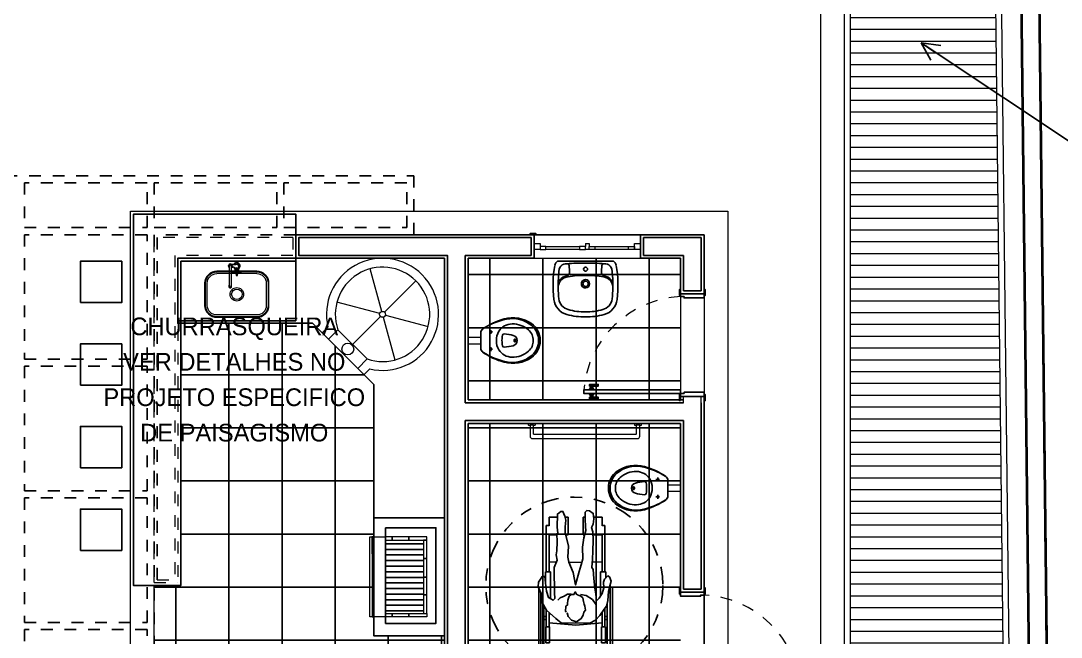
# Model space of a CAD drawing. Header units: metres. Extents: x -4.2 to 85, y -21.1 to 42.
# Drawn here: x 50.59 to 59.4, y 3.82 to 9.04 of the extents above; entities that cross this region are included whole.
import ezdxf

# ---------------------------------------------------------------- set-up
doc = ezdxf.new("R2010")
doc.units = ezdxf.units.M
doc.header["$MEASUREMENT"] = 0
for name, pattern in [('175_51COM_R00---$0$XREF ÁREAS COMUNS LILAC$0$HIDDEN', [0.375, 0.25, -0.125]), ('ARQ_BASE_141_Implantação - Bar da Bola$0$proj100', [0.375, 0.15, -0.075, 0, -0.075, 0, -0.075]), ('DASHED2', [0.375, 0.25, -0.125]), ('DGN Style 3', [2.051842, 1.465602, -0.586241]), ('HIDDEN', [0.375, 0.25, -0.125])]:
    doc.linetypes.add(name, pattern=pattern)
for name, color, linetype, lineweight in [('175_51COM_R00---$0$57 - Altimetria de Terrenos', 240, 'Continuous', 13), ('302-XREF$0$PSG-LAYOUT', 8, 'Continuous', 9), ('31 - Pisos', 7, 'Continuous', 0), ('7 - Alvenaria', 7, 'Continuous', 0), ('Level 19-1', 7, 'Continuous', 0), ('PSG-ALV', 7, 'Continuous', 0), ('PSG-ALV-BXA', 7, 'Continuous', 0), ('PSG-CXO-IDE', 7, 'Continuous', 0), ('PSG-LAYOUT', 7, 'Continuous', 9)]:
    doc.layers.add(name, color=color, linetype=linetype, lineweight=lineweight)
for name, color, linetype in [('302-XREF$0$PSG-ALV-BXA', 2, 'Continuous'), ('302-XREF$0$PSG-EQP-FIX', 252, 'Continuous'), ('302-XREF$0$PSG-REV', 1, 'Continuous'), ('ARQ3', 3, 'Continuous'), ('ARQ_BASE_141_Implantação - Bar da Bola$0$ILHA_ARQ_HTC', 251, 'Continuous'), ('ARQ_BASE_141_Implantação - Bar da Bola$0$ILHA_ARQ_POR', 2, 'Continuous'), ('ARQ_BASE_141_Implantação - Bar da Bola$0$ILHA_ARQ_PRJ', 1, 'ARQ_BASE_141_Implantação - Bar da Bola$0$proj100'), ('ARQ_BASE_141_Implantação - Bar da Bola$0$ILHA_ARQ_SAN', 7, 'Continuous'), ('PSG-ALVENARIA', 4, 'Continuous'), ('PSG-EQP', 7, 'Continuous'), ('PSG-EQP-MOV', 21, 'Continuous'), ('PSG-PISO', 7, 'Continuous'), ('PSG-PISO-HATCH', 250, 'Continuous'), ('PSG-PROJ', 252, 'HIDDEN'), ('PSG-REV', 1, 'Continuous'), ('PSGMOBSAN', 2, 'Continuous')]:
    doc.layers.add(name, color=color, linetype=linetype)
doc.styles.add('Style-INTL_ENGINEERING', font='INTL_ENGINEERING.shx')
doc.dimstyles.get("Standard").update_dxf_attribs({"dimtxt": 0.18, "dimasz": 0.18, "dimexe": 0.18, "dimexo": 0.0625, "dimgap": 0.09, "dimtad": 0, "dimtih": 1, "dimtoh": 1, "dimdec": 4, "dimzin": 1, "dimdsep": 46, "dimtxsty": 'Standard', "dimcen": 0, "dimadec": 0, "dimazin": 0, "dimtfac": 1, "dimtdec": 4, "dimtofl": 0, "dimtmove": 0, "dimatfit": 3, "dimfxl": 0, "dimtolj": 1, "dimtzin": 1, "dimarcsym": 0})

# ---------------------------------------------------------------- blocks, each defined once
blk = doc.blocks.new('TerminatorOpen')
at = {"color": 0, "linetype": 'ByBlock', "lineweight": -2}
for q in [(-1, 0.5), (-1, 0), (-1, -0.5)]:
    blk.add_line((0, 0), q, dxfattribs=at)
blk = doc.blocks.new('ARQ_BASE_141_Implantação - Bar da Bola$0$CABIDE_SUPERIOR')
for p, q in [((-0.225, 3.195), (-0.195, 3.195)), ((0.675, 3.195), (0.705, 3.195))]:
    blk.add_line(p, q)
blk.add_lwpolyline([(-0.18, 3.18), (-0.18, 3.19, 0.414214), (-0.185, 3.195), (-0.195, 3.195), (-0.195, 3.2675, -0.414214), (-0.19, 3.2725), (0.67, 3.2725, -0.414214), (0.675, 3.2675), (0.675, 3.195), (0.665, 3.195, 0.414214), (0.66, 3.19), (0.66, 3.18), (0.72, 3.18), (0.72, 3.19, 0.414214), (0.715, 3.195), (0.705, 3.195), (0.705, 3.2875, 0.414214), (0.685, 3.3075), (-0.205, 3.3075, 0.414214), (-0.225, 3.2875), (-0.225, 3.195), (-0.235, 3.195, 0.414214), (-0.24, 3.19), (-0.24, 3.18)], format="xyb", close=True)
blk = doc.blocks.new('ARQ_BASE_141_Implantação - Bar da Bola$0$VASO SANITÁRIO _SUPERIOR')
at = {"linetype": 'Continuous'}
for points in [[(1.364, 0.4513, 0), (1.2981, 0.4513, 0)], [(1.364, 0.4513, 0), (1.43, 0.4513, 0)]]:
    blk.add_polyline3d(points, dxfattribs=at)
at = {"color": 8, "linetype": 'Continuous'}
for points in [[(1.3079, 0.3673, 0), (1.2749, 0.3673, 0)], [(1.2915, 0.3505, 0), (1.2915, 0.381, 0)], [(1.4201, 0.3673, 0), (1.4531, 0.3673, 0)], [(1.4365, 0.3505, 0), (1.4365, 0.381, 0)]]:
    blk.add_polyline3d(points, dxfattribs=at)
at = {"linetype": 'Continuous'}
for centre, radius, start, end in [((1.2981, 0.4113), 0.04, 90.98755, 147.48727), ((1.43, 0.4113), 0.04, 32.53713, 90), ((1.7591, 0.0934), 0.6, 145.22865, 164.5804), ((0.9688, 0.0933), 0.6002, 15.42856, 34.77674), ((1.3572, 0.1837), 0.1344, 122.34984, 179.03952), ((1.3612, 0.1773), 0.142, 89.06445, 122.34401), ((1.3668, 0.1773), 0.142, 57.64456, 91.25886), ((1.3708, 0.1837), 0.1344, 0.96048, 57.65016), ((1.4458, 0.1798), 0.275, 164.58698, 215.12235), ((1.4277, 0.1825), 0.205, 179.03424, 221.41738), ((1.3003, 0.1825), 0.205, 318.5825, 0.95866), ((1.2823, 0.1798), 0.275, 324.8751, 15.41932), ((1.364, 0.1223), 0.175, 215.13084, 270), ((1.364, 0.1263), 0.12, 221.41958, 270), ((1.364, 0.1263), 0.12, 270, 318.58042), ((1.364, 0.1223), 0.175, 270.43631, 324.87871)]:
    blk.add_arc(centre, radius, start, end, dxfattribs=at)
at = {"color": 8, "linetype": 'Continuous'}
for centre, radius, start, end in [((1.77, 0.1103), 0.5998, 147.46963, 168.07205), ((1.2915, 0.3673), 0.007, 90, 270), ((1.2915, 0.3673), 0.007, 270, 90), ((1.4365, 0.3673), 0.007, 89.99998, 270.00002), ((1.4365, 0.3673), 0.007, 270, 90), ((0.9578, 0.1101), 0.6001, 11.9433, 32.53758), ((1.3223, 0.2528), 0.015, 100.24857, 184.75357), ((1.3632, 0.0214), 0.25, 90, 100.1191), ((1.3636, 0.0217), 0.2499, 79.73615, 89.04889), ((1.4057, 0.2528), 0.015, 355.28966, 79.77403), ((1.4278, 0.1825), 0.25, 168.06109, 221.41901), ((1.7366, 0.287), 0.4307, 184.71572, 194.96888), ((0.9903, 0.2874), 0.4319, 345.01681, 355.24157), ((1.3003, 0.1825), 0.25, 318.58056, 11.94216), ((1.364, 0.1874), 0.045, 194.95456, 269.21969), ((1.3585, 0.1624), 0.00547, 121.62697, 238.36201), ((1.3639, 0.1536), 0.0158, 89.24299, 121.61188), ((1.3639, 0.1712), 0.0158, 238.38638, 270.69889), ((1.3641, 0.1536), 0.0158, 58.38812, 90.75701), ((1.3641, 0.1712), 0.0158, 269.30111, 301.61362), ((1.364, 0.1874), 0.045, 270.33065, 345.02951), ((1.3696, 0.1624), 0.00547, 301.63799, 58.37303), ((1.364, 0.1263), 0.165, 221.41602, 269.55774), ((1.364, 0.1263), 0.165, 270.44226, 318.58398)]:
    blk.add_arc(centre, radius, start, end, dxfattribs=at)
blk = doc.blocks.new('ARQ_BASE_141_Implantação - Bar da Bola$0$Bipman11')
for p, q in [((-0.2338, 0.2955), (0.2632, 0.2955)), ((-0.2338, 0.2705), (0.1568, 0.2705)), ((-0.2026, 0.3142), (0.3099, 0.3142)), ((0.0412, 0.2705), (0.0412, 0.2508)), ((0.0662, 0.2705), (0.0662, 0.2508)), ((-0.1576, 0.2539), (-0.1576, 0.2227)), ((-0.1576, 0.2539), (-0.0208, 0.2539)), ((-0.1576, 0.2227), (-0.0208, 0.2227)), ((-0.0208, 0.2539), (-0.0208, 0.2227)), ((-0.0208, 0.2508), (0.122, 0.2508)), ((-0.0208, 0.2258), (0.0983, 0.2258)), ((0.0119, 0.2258), (-0.0083, -0.0009)), ((0.0885, 0.2258), (0.0874, 0.2136)), ((0.2155, 0.2133), (0.4437, 0.2133)), ((0.3422, 0.2571), (0.4437, 0.2571)), ((0.4437, 0.2571), (0.4437, 0.2133)), ((0.4437, 0.2508), (0.8365, 0.2508)), ((0.4437, 0.2258), (0.7569, 0.2258)), ((0.5296, 0.2258), (0.5274, 0.1662)), ((0.7589, 0.2258), (0.7589, 0.1615)), ((0.8346, 0.2258), (0.9068, 0.2258)), ((0.8365, 0.2508), (0.8365, 0.2258)), ((0.9068, 0.2258), (0.9068, 0.1569)), ((0.9068, 0.0888), (0.9068, 0.0657)), ((0.5233, 0.0556), (0.5233, 0.0555)), ((0.5233, 0.0555), (0.5257, -0.0524)), ((0.7589, 0.0837), (0.7589, 0.0657)), ((0.7589, 0.0657), (0.9086, 0.0657)), ((-0.0083, -0.0009), (0.0119, -0.2223)), ((0.7589, -0.0622), (0.9086, -0.0622)), ((0.7589, -0.0761), (0.7589, -0.0622)), ((0.9068, -0.0806), (0.9068, -0.0622)), ((0.5277, -0.1406), (0.5296, -0.2223)), ((0.7589, -0.2223), (0.7589, -0.1465)), ((0.9068, -0.2223), (0.9068, -0.1524)), ((-0.1576, -0.2192), (-0.0208, -0.2192)), ((-0.1576, -0.2505), (-0.1576, -0.2192)), ((-0.1576, -0.2505), (-0.0208, -0.2505)), ((-0.0208, -0.2505), (-0.0208, -0.2192)), ((-0.0208, -0.2223), (0.1, -0.2223)), ((-0.0208, -0.2473), (0.1354, -0.2473)), ((0.0412, -0.2473), (0.0412, -0.267)), ((0.0662, -0.2473), (0.0662, -0.267)), ((0.0878, -0.214), (0.0885, -0.2223)), ((0.1428, -0.2536), (0.1428, -0.2531)), ((0.1428, -0.2536), (0.1435, -0.2536)), ((0.2376, -0.2098), (0.4437, -0.2098)), ((0.3909, -0.2536), (0.4437, -0.2536)), ((0.4437, -0.2536), (0.4437, -0.2098)), ((0.4437, -0.2223), (0.7569, -0.2223)), ((0.4437, -0.2473), (0.8365, -0.2473)), ((0.8346, -0.2223), (0.9068, -0.2223)), ((0.8365, -0.2473), (0.8365, -0.2223)), ((-0.2338, -0.267), (0.1784, -0.267)), ((-0.2338, -0.292), (0.3412, -0.292)), ((-0.2026, -0.3108), (0.3099, -0.3108))]:
    blk.add_line(p, q)
blk.add_lwpolyline([(0.0121, 0.1252), (0.0093, -0.1201), (0.0347, -0.168), (0.0741, -0.2047), (0.1277, -0.2413), (0.1531, -0.261), (0.201, -0.2723), (0.2771, -0.278), (0.3251, -0.2892), (0.3645, -0.3005), (0.4012, -0.2864), (0.4096, -0.2723), (0.3814, -0.2441), (0.3561, -0.2357), (0.3081, -0.2385), (0.2602, -0.2244), (0.2207, -0.199), (0.1982, -0.1765), (0.2546, -0.1708), (0.3053, -0.1624), (0.3871, -0.1539), (0.4632, -0.1483), (0.4829, -0.137), (0.5534, -0.1426), (0.6211, -0.1454), (0.7141, -0.1483), (0.7846, -0.1454), (0.8213, -0.1342), (0.8495, -0.1483), (0.8946, -0.1539), (0.9397, -0.1483), (0.9622, -0.1173), (0.9651, -0.0947), (0.951, -0.0806), (0.8946, -0.0806), (0.8269, -0.0834), (0.7959, -0.0862), (0.7339, -0.0693), (0.6549, -0.058), (0.5563, -0.0609), (0.5055, -0.0468), (0.4463, -0.0298), (0.3335, 0.0012), (0.4378, 0.0209), (0.5281, 0.0576), (0.5704, 0.066), (0.6634, 0.0604), (0.779, 0.0886), (0.8269, 0.0886), (0.8833, 0.0829), (0.9171, 0.0914), (0.9566, 0.1083), (0.9566, 0.128), (0.9341, 0.1562), (0.8241, 0.1591), (0.7733, 0.1534), (0.7677, 0.1619), (0.7, 0.1591), (0.6239, 0.1619), (0.5901, 0.1675), (0.545, 0.1591), (0.4829, 0.1844), (0.404, 0.1844), (0.3279, 0.1816), (0.2659, 0.1816), (0.2179, 0.1788), (0.2038, 0.1929), (0.2264, 0.2324), (0.28, 0.2493), (0.3476, 0.2577), (0.404, 0.2634), (0.404, 0.2859), (0.3814, 0.3), (0.3561, 0.3169), (0.3166, 0.3198), (0.2546, 0.2916), (0.1841, 0.2859), (0.1192, 0.2493), (0.0488, 0.1703), (0.0347, 0.1534)], close=True)
for points in [[(0.2038, 0.1534), (0.2236, 0.1309), (0.2377, 0.0998), (0.2546, 0.0688), (0.2546, 0.0378)], [(0.0967, 0.0716), (0.0657, 0.0632), (0.0347, 0.035), (0.0206, -0.0073), (0.0488, -0.0468), (0.077, -0.0637), (0.1023, -0.0693), (0.1192, -0.0834), (0.1531, -0.0778), (0.17, -0.0721), (0.1925, -0.0665), (0.2236, -0.0609), (0.2377, -0.0439), (0.2489, -0.0158), (0.2546, -0.0073), (0.2743, 0.004), (0.2518, 0.0153), (0.2518, 0.0378), (0.2377, 0.0547), (0.2038, 0.066), (0.1756, 0.0688), (0.1644, 0.0688), (0.1531, 0.0829), (0.108, 0.0857), (0.1051, 0.0773)], [(0.2518, -0.0411), (0.2433, -0.0891), (0.2095, -0.1426), (0.1644, -0.1736)]]:
    blk.add_lwpolyline(points)
for centre in [(-0.2338, 0.283), (-0.2338, -0.2795)]:
    blk.add_arc(centre, 0.0125, 90, 270)
blk = doc.blocks.new('ARQ_BASE_141_Implantação - Bar da Bola$0$CS1V_p')
for points in [[(0.2605, -0.0345, 0.219089), (0.2368, 0), (0, 0), (-0.2368, 0, 0.219089), (-0.2605, -0.0345)], [(-0.2606, -0.035, 0.072907), (-0.2677, -0.3243, 0.3044), (-0.1585, -0.4509, 0.067106), (0, -0.4723, 0.067106), (0.1585, -0.4509, 0.3044), (0.2677, -0.3243, 0.072907), (0.2606, -0.035)], [(-0.2107, -0.1648, -1.00211), (-0.2178, -0.1578, -0.174065), (-0.1583, -0.1231, -0.001782), (-0.1525, -0.122, 0.366077), (-0.136, -0.1022, 0.016844), (-0.1388, -0.0348, 0.414698), (-0.155, -0.021)], [(0.2107, -0.1648, 1.00211), (0.2178, -0.1578, 0.174065), (0.1583, -0.1231, 0.001782), (0.1525, -0.122, -0.366077), (0.136, -0.1022, -0.016843), (0.1388, -0.0348, -0.414698), (0.155, -0.021)], [(-0.2317, -0.2255, -0.368026), (-0.1564, -0.1329, -0.004431), (-0.1423, -0.1304)], [(0.1548, -0.1326, 0.048033), (0, -0.1195, 0.045632), (-0.1471, -0.1313)], [(0.2317, -0.2255, 0.375471), (0.1541, -0.1325)]]:
    blk.add_lwpolyline(points, format="xyb")
for points in [[(0, -0.015, -0.019965), (0.1596, -0.0214, -0.043001), (0.185, -0.0256, -0.302465), (0.2221, -0.0669, -0.041693), (0.2317, -0.2255, -0.02467), (0.225, -0.3194, -0.304374), (0.147, -0.4097, -0.067046), (0, -0.4295, -0.067046), (-0.147, -0.4097, -0.304374), (-0.225, -0.3194, -0.024671), (-0.2317, -0.2255, -0.041693), (-0.2221, -0.0669, -0.302465), (-0.185, -0.0256, -0.043001), (-0.1596, -0.0214, -0.019965)], [(0, -0.0497, 1), (0, -0.0847, 1)], [(0, -0.1559, -1), (0, -0.2259, -1)], [(0, -0.1684, 1), (0, -0.2134, 1)]]:
    blk.add_lwpolyline(points, format="xyb", close=True)
blk = doc.blocks.new('ARQ_BASE_141_Implantação - Bar da Bola$0$MAÇANETA_PLANTA')
at = {"layer": 'ARQ_BASE_141_Implantação - Bar da Bola$0$ILHA_ARQ_POR'}
for points in [[(-0.061729, 0.049376), (-0.061729, 0.113054), (-0.075795, 0.113054), (-0.075795, 0.04), (-0.061729, 0.04)], [(0.031729, 0.049376), (0.031729, 0.113054), (0.045795, 0.113054), (0.045795, 0.04), (0.031729, 0.04)]]:
    blk.add_lwpolyline(points, close=True, dxfattribs=at)
for points in [[(-0.051571, 0.049376), (-0.061729, 0.049376), (-0.061729, 0.06383), (-0.051571, 0.06383)], [(-0.039068, 0.044688), (-0.051571, 0.044688), (-0.051571, 0.068128), (-0.039068, 0.068128)], [(-0.03, 0.04), (-0.039068, 0.04), (-0.039068, 0.072816), (-0.03, 0.072816)], [(0, 0.04), (0.009067, 0.04), (0.009067, 0.072816), (0, 0.072816)], [(0.009067, 0.044688), (0.02157, 0.044688), (0.02157, 0.068128), (0.009067, 0.068128)], [(0.02157, 0.049376), (0.031729, 0.049376), (0.031729, 0.06383), (0.02157, 0.06383)]]:
    blk.add_lwpolyline(points, dxfattribs=at)
blk = doc.blocks.new('ARQ_BASE_141_Implantação - Bar da Bola$0$A$C527F4D50')
at = {"layer": 'ARQ_BASE_141_Implantação - Bar da Bola$0$ILHA_ARQ_POR', "xscale": -1, "rotation": 90}
blk.add_blockref('ARQ_BASE_141_Implantação - Bar da Bola$0$MAÇANETA_PLANTA', (0, 0), dxfattribs=at)
blk = doc.blocks.new('1167C37_p')
for points in [[(-0.071, 0.0036, 0.046029), (-0.0714, 0.0006)], [(-0.0714, 0.0006, 0.266874), (-0.0638, -0.0138)], [(-0.0552, 0.0163, 0.349339), (-0.071, 0.0036)], [(-0.066, 0.0094, 0.161253), (-0.0694, 0.001)], [(-0.0638, -0.0057, -0.275299), (-0.0642, 0.005, -1.037928), (-0.0464, -0.0057)], [(-0.0645, 0.0109), (-0.062, 0.0133, -0.043023), (-0.0596, 0.0143), (-0.0561, 0.0143)], [(-0.0561, 0.0143, 0.161254), (-0.0645, 0.0109)], [(-0.0457, 0, 1.000001), (-0.0645, 0)], [(-0.0464, -0.0029, 0.080433), (-0.0459, 0, 0.414214), (-0.0551, 0.0092, 0.511698), (-0.0638, -0.0029)], [(-0.0432, 0.0112, 0.230116), (-0.0566, 0.0163, -0.023534), (-0.0551, 0.0163), (-0.0511, 0.0158), (-0.0447, 0.0134), (-0.0389, 0.0122)], [(-0.0457, 0.0109), (-0.0482, 0.0133, 0.043023), (-0.0506, 0.0143), (-0.0541, 0.0143)], [(-0.0457, 0.0109, 0.161256), (-0.0541, 0.0143)], [(-0.0408, 0.001, 0.161253), (-0.0442, 0.0094)], [(-0.0422, 0.01, 0.010677), (-0.0432, 0.0112)], [(-0.0425, 0.0104, 0.016434), (-0.0432, 0.0112)], [(-0.0388, 0.0002, 0.163089), (-0.0422, 0.01)], [(-0.04, 0.0061, 0.081544), (-0.0422, 0.01)], [(-0.0389, 0.0122), (-0.0336, 0.0118), (-0.0141, 0.0118, 0.129155), (-0.0085, 0.0134)], [(0.0158, -0.0234, 1.317299), (-0.0257, 0.0118)], [(0.0158, -0.0197, 1.226663), (-0.0223, 0.0118)], [(0.0158, -0.0025, 0.677116), (-0.0097, 0.0127)], [(-0.0053, 0.0149, 0.051619), (-0.0083, 0.0135, -0.13852), (0, 0.0158, -0.192501), (0.0109, 0.0115)], [(0.0095, 0.0127, 0.075234), (0.0053, 0.0149)], [(0.0109, 0.0115, 0.012294), (0.0103, 0.012, -0.179088), (0.0156, 0.0024)], [(0.0156, 0.0024, 0.073316), (0.0143, 0.0068, 0.091003), (0.0109, 0.0115)], [(0.0158, 0, 0.038302), (0.0156, 0.0024)], [(-0.0694, -0.001, 0.161253), (-0.066, -0.0094)], [(-0.0645, 0, 0.095248), (-0.0638, -0.0035)], [(-0.0464, -0.0035, 0.095245), (-0.0457, 0)], [(-0.0388, -0.0002, -0.253035), (-0.0464, -0.0138), (-0.0464, -0.1706)], [(-0.0457, -0.0109, -0.014459), (-0.0464, -0.0114), (-0.0464, -0.0139), (-0.0406, -0.0125), (-0.0335, -0.012)], [(-0.0442, -0.0094, 0.161253), (-0.0408, -0.001)], [(-0.0268, -0.0116, 0.024605), (-0.0256, -0.0119)], [(-0.0256, -0.0119, 0.137111), (-0.0158, -0.0234)], [(-0.0256, -0.0119, 0.01544), (-0.0249, -0.012)], [(-0.0221, -0.0122, 0.097922), (-0.0158, -0.0197)]]:
    blk.add_lwpolyline(points, format="xyb")
for points in [[(-0.0714, 0.0006), (-0.071, 0.0036)], [(-0.0336, 0.0118), (-0.0389, 0.0122)], [(-0.0142, 0.0118), (-0.0115, 0.0122), (-0.009, 0.0131)], [(0.0143, 0.005), (0.0155, 0.0024), (0.0158, -0.0025)], [(-0.0371, -0.0121), (-0.0335, -0.012)], [(-0.0249, -0.012), (-0.0335, -0.012)], [(-0.0249, -0.012), (-0.0226, -0.0121), (-0.0202, -0.0129), (-0.0181, -0.0144), (-0.0165, -0.0165), (-0.0158, -0.0186), (-0.0158, -0.0197)], [(-0.0158, -0.0197), (-0.0158, -0.0234)], [(-0.0158, -0.0234), (-0.0156, -0.0349), (-0.0146, -0.0374), (-0.0131, -0.0398)], [(-0.0055, -0.0431), (-0.0078, -0.0443), (-0.0097, -0.0459), (-0.0109, -0.0477), (-0.0117, -0.0498)], [(-0.0055, -0.0677), (-0.0084, -0.0663), (-0.0099, -0.0649), (-0.0109, -0.0635), (-0.0117, -0.0608)], [(0.0055, -0.0319), (0.0051, -0.0304), (0.0039, -0.0291), (0.0021, -0.0283), (0, -0.028), (-0.0021, -0.0283), (-0.0039, -0.0291), (-0.0051, -0.0304), (-0.0055, -0.0319)], [(-0.0055, -0.0431), (-0.0055, -0.0479), (-0.0051, -0.0492), (-0.0041, -0.05), (-0.0024, -0.0506), (0, -0.0508), (0.0024, -0.0506), (0.0041, -0.05), (0.0051, -0.0492), (0.0055, -0.0479), (0.0055, -0.0319)], [(-0.0055, -0.0319), (-0.0051, -0.0334), (-0.0039, -0.0347), (-0.0021, -0.0355), (0, -0.0358), (0.0021, -0.0355), (0.0039, -0.0347), (0.0051, -0.0334), (0.0055, -0.0319)], [(-0.0055, -0.0677), (-0.0055, -0.0786), (-0.0051, -0.0801), (-0.0039, -0.0814), (-0.0021, -0.0823), (0, -0.0825), (0.0021, -0.0823), (0.0039, -0.0814), (0.0051, -0.0801), (0.0055, -0.0786), (0.0055, -0.0677)], [(-0.0055, -0.0677), (-0.0044, -0.0682), (0, -0.0688), (0.0044, -0.0682), (0.0055, -0.0677)], [(0.0092, -0.0455), (0.0078, -0.0443), (0.0055, -0.0431)], [(0.0055, -0.0677), (0.0084, -0.0663), (0.0099, -0.0649), (0.0109, -0.0635), (0.0117, -0.0608)], [(0.0117, -0.0498), (0.0109, -0.0477), (0.0092, -0.0455)], [(0.0102, -0.0421), (0.0102, -0.0364)], [(0.0158, -0.0025), (0.0158, -0.0197)], [(0.0158, -0.0197), (0.0158, -0.0234)]]:
    blk.add_lwpolyline(points)
at = {"ltscale": 0.039385}
for points in [[(-0.066, 0.0094), (-0.0684, 0.0069, 0.043022), (-0.0694, 0.0045), (-0.0694, 0.001)], [(-0.0442, -0.0094), (-0.0418, -0.0069, 0.043022), (-0.0408, -0.0045), (-0.0408, 0.0045, 0.043022), (-0.0418, 0.0069), (-0.0442, 0.0094)]]:
    blk.add_lwpolyline(points, format="xyb", dxfattribs=at)
at = {"ltscale": 0.026137}
for points in [[(-0.0694, -0.001), (-0.0694, 0.001)], [(-0.0561, 0.0143), (-0.0541, 0.0143)]]:
    blk.add_lwpolyline(points, dxfattribs=at)
at = {"ltscale": 0.026143}
for points in [[(-0.066, 0.0094), (-0.0645, 0.0109)], [(-0.0645, -0.0109), (-0.066, -0.0094)]]:
    blk.add_lwpolyline(points, dxfattribs=at)
at = {"ltscale": 0.02613}
for points in [[(-0.0442, 0.0094), (-0.0457, 0.0109)], [(-0.0457, -0.0109), (-0.0442, -0.0094)]]:
    blk.add_lwpolyline(points, dxfattribs=at)
at = {"ltscale": 0.010399}
blk.add_lwpolyline([(0.0158, -0.0007), (0.0158, 0.0001)], dxfattribs=at)
at = {"ltscale": 0.043548}
blk.add_lwpolyline([(-0.0694, -0.001), (-0.0694, -0.0045, 0.043022), (-0.0684, -0.0069), (-0.066, -0.0094)], format="xyb", dxfattribs=at)
at = {"ltscale": 0.005594}
blk.add_lwpolyline([(-0.0645, 0), (-0.0638, 0), (-0.0638, -0.0115), (-0.0645, -0.0109)], dxfattribs=at)
at = {"ltscale": 0.420988}
blk.add_lwpolyline([(-0.0638, -0.0138), (-0.0638, -0.0114, -0.014456), (-0.0645, -0.0109)], format="xyb", dxfattribs=at)
for points in [[(-0.0638, -0.0138), (-0.0638, -0.1706)], [(-0.0464, -0.0035), (-0.0464, 0), (-0.0457, 0)], [(-0.0464, -0.0035), (-0.0464, -0.0057)], [(-0.0464, -0.0057), (-0.0464, -0.0115), (-0.0457, -0.0109)]]:
    blk.add_lwpolyline(points, dxfattribs=at)
at = {"ltscale": 0.097227}
blk.add_lwpolyline([(-0.0117, -0.0608), (-0.0331, -0.0608), (-0.0331, -0.0498), (-0.0111, -0.0498), (-0.0106, -0.0502), (-0.0104, -0.0514), (-0.0118, -0.0592)], close=True, dxfattribs=at)
for points in [[(-0.0159, -0.0185), (-0.0151, -0.0138)], [(0, -0.056), (0.0027, -0.0563), (0.005, -0.0574), (0.0065, -0.0591), (0.007, -0.0609), (0.0065, -0.0628), (0.005, -0.0644), (0.0027, -0.0655), (0, -0.0659), (-0.0027, -0.0655), (-0.005, -0.0644), (-0.0065, -0.0628), (-0.007, -0.0609), (-0.0065, -0.0591), (-0.005, -0.0574), (-0.0027, -0.0563)], [(0.0117, -0.0608), (0.0118, -0.0592), (0.0104, -0.0514), (0.0106, -0.0502), (0.0111, -0.0498), (0.0331, -0.0498), (0.0331, -0.0608)]]:
    blk.add_lwpolyline(points, close=True)
at = {"ltscale": 0.078093}
blk.add_lwpolyline([(-0.0125, -0.0221), (-0.0156, -0.0275), (-0.0155, -0.032), (-0.0134, -0.029), (-0.0125, -0.0263)], close=True, dxfattribs=at)
at = {"ltscale": 0.071594}
blk.add_lwpolyline([(-0.0102, -0.0421), (-0.0102, -0.0364)], dxfattribs=at)
at = {"ltscale": 0.052149}
for points in [[(-0.002, -0.0178), (-0.002, -0.022), (-0.0031, -0.0233), (-0.0059, -0.0244), (-0.0086, -0.0248), (-0.0094, -0.0247), (-0.0096, -0.0243), (-0.0096, -0.0201)], [(0.0125, -0.0221), (0.0125, -0.0263), (0.014, -0.0301), (0.0155, -0.032), (0.0156, -0.0275)]]:
    blk.add_lwpolyline(points, close=True, dxfattribs=at)
at = {"ltscale": 0.199905}
blk.add_lwpolyline([(-0.0055, -0.0431), (-0.0055, -0.0319)], dxfattribs=at)
at = {"ltscale": 0.099298}
blk.add_lwpolyline([(0.002, -0.0178), (0.0096, -0.0201), (0.0096, -0.0243), (0.0094, -0.0247), (0.0086, -0.0248), (0.0059, -0.0244), (0.0031, -0.0233), (0.002, -0.022)], close=True, dxfattribs=at)
at = {"ltscale": 0.014142}
blk.add_lwpolyline([(0.0158, -0.0234), (0.0156, -0.0349), (0.0148, -0.037), (0.0134, -0.0394), (0.0102, -0.0423), (0.01, -0.0437), (0.0092, -0.0455)], dxfattribs=at)
at = {"ltscale": 0.021663}
for points in [[(-0.0667, -0.171), (-0.0667, -0.1727)], [(-0.0435, -0.171), (-0.0435, -0.1727)]]:
    blk.add_lwpolyline(points, dxfattribs=at)
at = {"ltscale": 0.020996}
for points in [[(-0.0667, -0.1735), (-0.0667, -0.1752)], [(-0.0435, -0.1735), (-0.0435, -0.1752)]]:
    blk.add_lwpolyline(points, dxfattribs=at)
for centre, major_axis, ratio, start_param, end_param in [((-0.0551, 0), (-0.00875, 0), 0.99998, 3.141593, 6.283185), ((0, -0.0283), (0.0158, 0), 0.707109, 1.570783, 3.141588), ((0, -0.0289), (0.0158, 0), 0.707107, 3.013944, 3.141593), ((0, -0.0331), (0.0158, 0), 0.707107, 3.013944, 3.141593), ((0, -0.0352), (0.0128, 0), 0.707107, 5.639678, 10.068286), ((0, -0.0352), (0.0118, 0), 0.707107, 5.756468, 9.951509), ((0.001, -0.0324), (0.0167, 0.0015), 0.756348, 3.648107, 3.915612), ((0, -0.0289), (0.0158, 0), 0.707107, 2.228546, 2.483843), ((0, -0.0331), (0.0158, 0), 0.707107, 2.228546, 2.483843), ((0, -0.0602), (0.0118, 0), 0.707107, 6.283185, 9.424786), ((0, -0.051), (0.0118, 0), 0.707107, 2.05792, 2.989692), ((0, -0.0609), (0.0108, 0), 0.707107, 4.712389, 10.995574), ((0, -0.0364), (0.0102, 0), 0.707107, 2.058719, 3.141564), ((0, -0.0421), (0.0102, 0), 0.707107, 2.140301, 3.141564), ((-0.0005, -0.042), (0.00977, 0.00012), 0.774958, 3.132395, 3.591267), ((0, -0.0432), (0.00872, 0), 0.707107, 2.255156, 3.405504), ((0, -0.0432), (0.00816, 0), 0.707107, 2.311671, 3.364945), ((0, -0.0446), (0.00616, 0), 0.707107, 2.677845, 2.843599), ((0, -0.0602), (0.00591, 0), 0.707107, 0, 3.1416), ((0, -0.0602), (0.00591, 0), 0.707107, 3.141593, 6.283193), ((0, -0.0289), (0.0158, 0), 0.707107, 1.443147, 1.698445), ((0, -0.0331), (0.0158, 0), 0.707107, 1.443147, 1.698445), ((0, -0.0283), (0.0158, 0), 0.707109, 0.000005, 1.57081), ((0, -0.0364), (0.0102, 0), 0.707107, 6.283156, 7.366008), ((0, -0.0421), (0.0102, 0), 0.707107, 6.283156, 7.284479), ((0, -0.0432), (0.00872, 0), 0.707107, 6.019276, 7.169601), ((0, -0.0432), (0.00816, 0), 0.707107, 6.059833, 7.113237), ((0, -0.0446), (0.00616, 0), 0.707107, 0.29814, 0.463945), ((0, -0.051), (0.0118, 0), 0.707107, 0.151901, 1.083673), ((0, -0.0289), (0.0158, 0), 0.707107, 0.657749, 0.913047), ((0, -0.0331), (0.0158, 0), 0.707107, 0.657749, 0.913047), ((0, -0.0289), (0.0158, 0), 0.707107, 0, 0.127649), ((0, -0.0331), (0.0158, 0), 0.707107, 0, 0.127649), ((-0.0551, -0.171), (-0.0116, 0), 0.996283, 5.56437, 6.283156), ((-0.0551, -0.1708), (0.0105, 0), 0.996283, 2.55836, 6.866417), ((-0.0551, -0.171), (-0.0116, 0), 0.996283, 6.283156, 8.924778), ((-0.0551, -0.1727), (-0.0116, 0), 0.996283, 6.283156, 8.924778), ((-0.0551, -0.1735), (-0.0116, 0), 0.996283, 6.250453, 6.283156), ((-0.0551, -0.1735), (-0.0116, 0), 0.996283, 6.283156, 8.924778), ((-0.0551, -0.1752), (-0.0116, 0), 0.996283, 6.283156, 8.924778), ((-0.0551, -0.1709), (0.011, 0), 0.996283, 2.487559, 3.141622), ((-0.0551, -0.1709), (0.011, 0), 0.996283, 3.141622, 6.283215), ((-0.0551, -0.1708), (0.00981, 0), 0.996283, 2.672156, 6.752621), ((-0.0551, -0.1702), (0.00875, 0), 0.996284, 3.141593, 6.283185), ((-0.0551, -0.1706), (0.00875, 0), 0.996283, 3.141618, 6.28316), ((-0.0551, -0.171), (-0.0116, 0), 0.996283, 3.141564, 3.860408), ((-0.0551, -0.1709), (0.011, 0), 0.996283, 0.000029, 0.654034), ((-0.0551, -0.171), (-0.0116, 0), 0.996283, 2.641593, 3.141564), ((-0.0551, -0.1727), (-0.0116, 0), 0.996283, 2.641593, 3.141564), ((-0.0551, -0.1735), (-0.0116, 0), 0.996283, 2.641593, 3.141564), ((-0.0551, -0.1752), (-0.0116, 0), 0.996283, 2.641593, 3.141564), ((-0.0551, -0.1735), (-0.0116, 0), 0.996283, 3.141564, 3.174309)]:
    blk.add_ellipse(centre, major_axis=major_axis, ratio=ratio, start_param=start_param, end_param=end_param)
blk = doc.blocks.new('A$C14377EF4')
at = {"layer": 'ARQ3'}
h = blk.add_hatch(dxfattribs=at)
h.set_pattern_fill('_USER', color=251, scale=0.45, style=0, double=1, pattern_type=0)
h.set_pattern_definition([(0, (5.9614, 4.64), (0, 0.45), []), (90, (5.9614, 4.64), (-0.45, 0), [])])
h.paths.add_polyline_path([(5.9614, 3.44), (5.9614, 4.64), (4.1614, 4.64), (4.1614, 3.44)])
h = blk.add_hatch(dxfattribs=at)
h.set_pattern_fill('_USER', color=251, scale=0.45, style=0, double=1, pattern_type=0)
h.set_pattern_definition([(0, (1.5014, 0.6418), (0, 0.45), []), (90, (1.5014, 0.6418), (-0.45, 0), [])])
h.paths.add_polyline_path([(3.3614, 3.5713), (2.8427, 4.09), (1.7264, 4.09), (1.7264, 1.8668), (1.5014, 1.8668), (1.5014, 0.6418), (3.9614, 0.6418), (3.9614, 1.4418), (3.3614, 1.4418)])
h = blk.add_hatch(dxfattribs=at)
h.set_pattern_fill('_USER', color=251, scale=0.45, style=0, double=1, pattern_type=0)
h.set_pattern_definition([(0, (5.9614, 0.6418), (0, 0.45), []), (90, (5.9614, 0.6418), (-0.45, 0), [])])
h.paths.add_polyline_path([(4.1614, 0.6418), (5.9614, 0.6418), (5.9614, 3.24), (4.1614, 3.24)])
at = {"layer": 'PSG-PISO-HATCH'}
h = blk.add_hatch(dxfattribs=at)
h.set_pattern_fill('_USER', color=256, scale=0.047401, angle=540, pattern_type=0)
h.set_pattern_definition([(360, (348.157003, -842.685544), (-1e-16, -0.0474011453), [])])
h.paths.add_polyline_path([(3.7838, 1.9396), (3.7838, 1.7831), (3.7838, 1.6267), (3.6606, 1.6267), (3.5184, 1.6266), (3.4616, 1.6266), (3.4616, 2.2523), (3.5182, 2.2523), (3.6604, 2.2524), (3.7837, 2.2524), (3.7837, 2.096)])
for p, q in [((2.9253, 4.0074), (2.974, 4.0562)), ((3.2789, 3.6539), (3.3276, 3.7026))]:
    blk.add_line(p, q)
blk.add_lwpolyline([(1.9314, 4.43), (1.9314, 4.24, 0.414214), (2.0314, 4.14), (2.3714, 4.14, 0.414214), (2.4714, 4.24), (2.4714, 4.43, 0.414214), (2.3714, 4.53), (2.0314, 4.53), (2.0314, 4.53, 0.414214)], format="xyb", close=True)
blk.add_lwpolyline([(1.9314, 4.43), (1.9314, 4.24, 0.414214), (2.0314, 4.14), (2.3714, 4.14, 0.414214), (2.4714, 4.24), (2.4714, 4.43, 0.414214), (2.3714, 4.53), (2.0314, 4.53), (2.0314, 4.53, 0.414214)], format="xyb", close=True)
for centre, radius in [((3.4364, 4.165), 0.025), ((3.1421, 3.8707), 0.05)]:
    blk.add_circle(centre, radius)
blk.add_arc((3.4364, 4.165), 0.475, 256.75686, 193.24314)
at = {"layer": '302-XREF$0$PSG-ALV-BXA', "color": 3}
blk.add_lwpolyline([(1.7264, 4.615), (1.7264, 1.8668), (1.3264, 1.8668), (1.3264, 5.015), (1.3264, 5.015), (2.7014, 5.015), (2.7014, 4.615), (1.7264, 4.615)], dxfattribs=at)
at = {"layer": '302-XREF$0$PSG-EQP-FIX'}
for p, q in [((2.7014, 4.64), (2.7014, 4.11)), ((2.7014, 4.11), (1.7014, 4.11))]:
    blk.add_line(p, q, dxfattribs=at)
at = {"layer": '302-XREF$0$PSG-LAYOUT'}
for p, q in [((2.3714, 4.525), (2.0314, 4.525)), ((2.3714, 4.51), (2.0314, 4.51)), ((3.4299, 4.1891), (3.3329, 4.5514)), ((1.9314, 4.24), (1.9314, 4.43)), ((1.9364, 4.24), (1.9364, 4.43)), ((1.9514, 4.24), (1.9514, 4.43)), ((2.4514, 4.43), (2.4514, 4.24)), ((2.4664, 4.43), (2.4664, 4.24)), ((2.4714, 4.43), (2.4714, 4.24)), ((3.4541, 4.1827), (3.7193, 4.4478)), ((3.4123, 4.1715), (3.05, 4.2685)), ((2.3714, 4.16), (2.0314, 4.16)), ((2.3714, 4.145), (2.0314, 4.145)), ((3.4187, 4.1473), (3.1821, 3.9107)), ((3.4606, 4.1585), (3.8228, 4.0615)), ((2.3714, 4.14), (2.0314, 4.14)), ((3.4429, 4.1409), (3.5399, 3.7786)), ((2.9783, 3.9544), (3.0583, 4.0344)), ((3.3058, 3.7869), (3.0583, 4.0344)), ((3.2258, 3.7069), (3.3058, 3.7869))]:
    blk.add_line(p, q, dxfattribs=at)
blk.add_arc((3.4364, 4.165), 0.4, 250.94448, 199.05552, dxfattribs=at)
at = {"layer": '302-XREF$0$PSG-LAYOUT', "extrusion": (0, 0, -1)}
for centre, major_axis, start_param, end_param in [((2.0314, 4.43), (-0.0707, -0.0707), 0.785382, 2.356178), ((2.0314, 4.43), (0.0672, -0.0672), 2.356178, 3.926975), ((2.0314, 4.43), (0.0566, -0.0566), 2.356178, 3.926975), ((2.3714, 4.43), (0.0707, -0.0707), 3.926975, 5.497771), ((2.3714, 4.43), (-0.0672, -0.0672), 2.356178, 3.926975), ((2.3714, 4.43), (0.0566, -0.0566), 3.926975, 5.497771), ((2.2021, 4.335), (0.0217, -0.0529), 1.173967, 7.457152), ((2.2021, 4.335), (-0.0411, -0.0168), -0.396829, 5.886356), ((2.0314, 4.24), (0.0707, -0.0707), 0.785382, 2.356178), ((2.0314, 4.24), (-0.0672, -0.0672), -0.785414, 0.785382), ((2.0314, 4.24), (0.0566, -0.0566), 0.785382, 2.356178), ((2.3714, 4.24), (0.0672, -0.0672), 5.497771, 7.068567), ((2.3714, 4.24), (-0.0707, -0.0707), 3.926975, 5.497771), ((2.3714, 4.24), (0.0566, -0.0566), 5.497771, 7.068567)]:
    blk.add_ellipse(centre, major_axis=major_axis, ratio=1, start_param=start_param, end_param=end_param, dxfattribs=at)
at = {"layer": '302-XREF$0$PSG-REV', "color": 251, "linetype": 'HIDDEN', "ltscale": 0.25}
for points in [[(-2.9586, 5.34), (3.7014, 5.34), (3.7014, 4.84), (1.5014, 4.84), (1.5014, 0.44), (3.7014, 0.44), (3.7014, -0.06), (-2.9586, -0.06)], [(1.4414, 5.28), (0.4014, 5.28), (0.4014, 4.9), (1.4414, 4.9)], [(2.5414, 5.28), (1.5014, 5.28), (1.5014, 4.9), (2.5414, 4.9)], [(3.6414, 5.28), (2.6014, 5.28), (2.6014, 4.9), (3.6414, 4.9)], [(1.4414, 4.84), (0.4014, 4.84), (0.4014, 3.785), (1.4414, 3.785)], [(1.4414, 3.725), (0.4014, 3.725), (0.4014, 2.67), (1.4414, 2.67)], [(1.4414, 2.61), (0.4014, 2.61), (0.4014, 1.555), (1.4414, 1.555)], [(1.4414, 1.495), (0.4014, 1.495), (0.4014, 0.44), (1.4414, 0.44)]]:
    blk.add_lwpolyline(points, close=True, dxfattribs=at)
at = {"layer": 'ARQ_BASE_141_Implantação - Bar da Bola$0$ILHA_ARQ_POR'}
for points in [[(4.6864, 4.84), (4.7364, 4.84), (4.7364, 4.85), (4.6864, 4.85)], [(5.9614, 4.375), (5.9614, 4.325), (5.9514, 4.325), (5.9514, 4.375)], [(6.1614, 4.34), (5.9614, 4.34), (5.9614, 4.315), (5.9914, 4.315), (5.9914, 4.305), (6.1614, 4.305)], [(6.1614, 4.375), (6.1614, 4.325), (6.1714, 4.325), (6.1714, 4.375)], [(5.9614, 3.495), (5.9614, 3.525), (5.1414, 3.525), (5.1414, 3.495)], [(5.9614, 3.435), (5.9614, 3.485), (5.9514, 3.485), (5.9514, 3.435)], [(6.1614, 3.47), (5.9614, 3.47), (5.9614, 3.495), (5.9914, 3.495), (5.9914, 3.505), (6.1614, 3.505)], [(6.1614, 3.435), (6.1614, 3.485), (6.1714, 3.485), (6.1714, 3.435)], [(5.9614, 1.8468), (5.9614, 1.7968), (5.9514, 1.7968), (5.9514, 1.8468)], [(5.9614, 1.8118), (6.1614, 1.8118), (6.1614, 1.7868), (6.1314, 1.7868), (6.1314, 1.7768), (5.9614, 1.7768)], [(6.1614, 1.8468), (6.1614, 1.7968), (6.1714, 1.7968), (6.1714, 1.8468)]]:
    blk.add_lwpolyline(points, close=True, dxfattribs=at)
at = {"layer": 'ARQ_BASE_141_Implantação - Bar da Bola$0$ILHA_ARQ_PRJ'}
blk.add_circle((5.0614, 1.8668), 0.75, dxfattribs=at)
at = {"layer": 'PSG-ALV', "color": 1, "linetype": 'Continuous', "lineweight": 0}
blk.add_line((2.7014, 4.64), (1.7114, 4.64), dxfattribs=at)
at = {"layer": 'PSG-ALV-BXA'}
for p, q in [((4.7214, 4.84), (5.6214, 4.84)), ((4.7214, 4.64), (5.6214, 4.64))]:
    blk.add_line(p, q, dxfattribs=at)
at = {"layer": 'PSG-ALVENARIA'}
for p, q in [((4.1364, 4.815), (4.6964, 4.815)), ((4.6964, 4.815), (4.6964, 4.665)), ((4.6964, 4.815), (4.6964, 4.665)), ((5.6464, 4.665), (5.6464, 4.815)), ((6.1364, 4.815), (5.6464, 4.815)), ((6.1364, 4.365), (6.1364, 4.815)), ((4.1364, 3.415), (4.1364, 4.665)), ((4.1364, 4.665), (4.6964, 4.665)), ((5.6464, 4.665), (5.9864, 4.665)), ((5.9864, 4.365), (5.9864, 4.665)), ((5.9864, 4.365), (6.1364, 4.365)), ((4.1364, 3.415), (5.9864, 3.415)), ((6.1364, 3.415), (6.1364, 1.8368)), ((4.1364, 3.265), (5.9864, 3.265)), ((4.1364, 3.265), (4.1364, 0.6168)), ((5.9864, 3.265), (5.9864, 1.8368)), ((5.9864, 1.8368), (6.1364, 1.8368))]:
    blk.add_line(p, q, dxfattribs=at)
at = {"layer": 'PSG-ALVENARIA', "lineweight": 13}
for p, q in [((5.9864, 3.415), (5.9864, 3.47)), ((6.1364, 3.415), (6.1364, 3.47))]:
    blk.add_line(p, q, dxfattribs=at)
at = {"layer": 'PSG-ALVENARIA'}
blk.add_lwpolyline([(3.3864, 0.6168), (3.9864, 0.6168), (3.9864, 4.665), (2.7264, 4.665), (2.7264, 4.815), (4.1364, 4.815)], dxfattribs=at)
at = {"layer": 'PSG-CXO-IDE', "ltscale": 5}
for p, q in [((5.1564, 4.7649, 0), (5.1864, 4.7649, 0)), ((5.1564, 4.7649, 0), (5.1564, 4.74, 0)), ((5.1864, 4.7649, 0), (5.1864, 4.74, 0)), ((5.1564, 4.715, 0), (5.1564, 4.74, 0)), ((5.1864, 4.715, 0), (5.1564, 4.715, 0)), ((5.1864, 4.715, 0), (5.1864, 4.74, 0))]:
    blk.add_line(p, q, dxfattribs=at)
at = {"layer": 'PSG-CXO-IDE', "color": 1, "ltscale": 5}
for p, q in [((4.8214, 4.74, 0), (5.1064, 4.74, 0)), ((5.1064, 4.715, 0), (4.8214, 4.715, 0)), ((5.2364, 4.74, 0), (5.5214, 4.74, 0)), ((5.5214, 4.715, 0), (5.2364, 4.715, 0))]:
    blk.add_line(p, q, dxfattribs=at)
at = {"layer": 'PSG-CXO-IDE', "ltscale": 5}
for points in [[(4.7214, 4.715), (4.7214, 4.765), (4.7714, 4.765), (4.7714, 4.715), (4.7214, 4.715)], [(4.7714, 4.715), (4.8214, 4.715), (4.8214, 4.74), (4.7714, 4.74), (4.7714, 4.715)]]:
    blk.add_lwpolyline(points, dxfattribs=at)
at = {"layer": 'PSG-CXO-IDE', "ltscale": 5, "elevation": 0}
for points in [[(5.5714, 4.715), (5.5714, 4.765), (5.6214, 4.765), (5.6214, 4.715), (5.5714, 4.715)], [(5.1064, 4.715), (5.1564, 4.715), (5.1564, 4.74), (5.1064, 4.74), (5.1064, 4.715)], [(5.2364, 4.715), (5.1864, 4.715), (5.1864, 4.74), (5.2364, 4.74), (5.2364, 4.715)], [(5.5714, 4.715), (5.5214, 4.715), (5.5214, 4.74), (5.5714, 4.74), (5.5714, 4.715)]]:
    blk.add_lwpolyline(points, dxfattribs=at)
at = {"layer": 'PSG-EQP', "linetype": 'Continuous', "lineweight": 0}
blk.add_lwpolyline([(3.4615, 1.6029), (3.3288, 1.6029), (3.3286, 2.2807), (3.4613, 2.2807), (3.4615, 1.6313), (3.4615, 1.6029)], dxfattribs=at)
at = {"layer": 'PSG-EQP-MOV', "color": 1, "ltscale": 0.5}
for points in [[(0.8764, 4.265), (0.8764, 4.615), (1.2264, 4.615), (1.2264, 4.265)], [(0.8764, 3.565), (0.8764, 3.915), (1.2264, 3.915), (1.2264, 3.565)], [(0.8764, 2.865), (0.8764, 3.215), (1.2264, 3.215), (1.2264, 2.865)], [(0.8763, 2.165), (0.8763, 2.515), (1.2263, 2.515), (1.2263, 2.165)]]:
    blk.add_lwpolyline(points, close=True, dxfattribs=at)
at = {"layer": 'PSG-LAYOUT', "color": 251}
for points in [[(4.2688, 3.9697), (4.1614, 3.9697), (4.1614, 3.9167), (4.2688, 3.9167)], [(5.8541, 2.666), (5.9614, 2.666), (5.9614, 2.719), (5.8541, 2.719)]]:
    blk.add_lwpolyline(points, close=True, dxfattribs=at)
at = {"layer": 'PSG-PISO', "linetype": 'Continuous', "lineweight": 13}
for p, q in [((6.1614, 4.84), (2.7014, 4.84)), ((6.1614, 4.84), (6.1614, 0.4418)), ((5.9614, 4.315), (5.9614, 3.495)), ((1.5014, 0.4418), (1.5014, 1.8668))]:
    blk.add_line(p, q, dxfattribs=at)
at = {"layer": 'PSG-PISO', "color": 251}
blk.add_lwpolyline([(3.3285, 2.2257), (3.3286, 2.2256)], dxfattribs=at)
at = {"layer": 'PSG-PROJ', "linetype": 'DASHED2', "lineweight": 13, "ltscale": 0.25}
for p, q in [((1.5014, 1.8918), (1.5014, 4.84)), ((2.7014, 4.84), (1.5014, 4.84)), ((2.6764, 4.815), (1.5264, 4.815)), ((2.6764, 4.815), (2.6764, 4.665)), ((2.6764, 4.665), (1.6764, 4.665)), ((1.6764, 4.665), (1.6764, 1.9168)), ((1.7014, 4.64), (1.7014, 1.8918)), ((1.5014, 1.8918), (1.7014, 1.8918)), ((1.5264, 1.9168), (1.6764, 1.9168))]:
    blk.add_line(p, q, dxfattribs=at)
blk.add_lwpolyline([(1.5264, 4.815), (1.5264, 1.9168)], close=True, dxfattribs=at)
for centre, start, end in [((6.0044, 3.4498), 92.84429, 175.02027), ((6.1184, 0.9216), 4.97973, 87.15571)]:
    blk.add_arc(centre, 0.8663, start, end, dxfattribs=at)
at = {"layer": 'PSG-REV'}
for p, q in [((4.1614, 4.84), (4.7214, 4.84)), ((4.7214, 4.84), (4.7214, 4.64)), ((5.6214, 4.84), (5.6214, 4.64)), ((6.1614, 4.84), (5.6214, 4.84)), ((6.1614, 4.34), (6.1614, 4.84)), ((4.1614, 3.44), (4.1614, 4.64)), ((4.1614, 4.64), (4.7214, 4.64)), ((5.6214, 4.64), (5.9614, 4.64)), ((5.9614, 4.34), (5.9614, 4.64)), ((4.1614, 3.44), (5.9614, 3.44)), ((5.9614, 3.44), (5.9864, 3.44)), ((6.1614, 1.8418), (6.1614, 3.44)), ((4.1614, 3.24), (5.9614, 3.24)), ((4.1614, 3.24), (4.1614, 0.6418)), ((5.9614, 3.24), (5.9614, 1.8418))]:
    blk.add_line(p, q, dxfattribs=at)
at = {"layer": 'PSG-REV', "linetype": 'Continuous', "lineweight": 0}
for p, q in [((3.3665, 2.2807), (3.3542, 2.2807)), ((3.3544, 1.6029), (3.3667, 1.6029))]:
    blk.add_line(p, q, dxfattribs=at)
at = {"layer": 'PSG-REV', "lineweight": 13}
blk.add_line((6.1614, 0.9418), (6.1614, 1.8118), dxfattribs=at)
at = {"layer": 'PSG-REV'}
blk.add_lwpolyline([(3.3614, 0.6418), (3.9614, 0.6418), (3.9614, 4.64), (2.7014, 4.64), (2.7014, 4.84), (4.1614, 4.84), (4.1614, 4.84)], dxfattribs=at)
at = {"layer": 'PSG-REV', "color": 8, "linetype": 'HIDDEN', "lineweight": 0, "ltscale": 0.005}
for points in [[(3.3542, 2.1829), (3.3542, 2.2803), (3.3471, 2.2803), (3.3471, 2.1829), (3.3542, 2.1829)], [(3.3543, 2.0854), (3.3542, 2.1829), (3.3471, 2.1829), (3.3472, 2.0854), (3.3543, 2.0854)], [(3.3543, 1.988), (3.3543, 2.0854), (3.3472, 2.0854), (3.3472, 1.988), (3.3543, 1.988)], [(3.3543, 1.8905), (3.3543, 1.988), (3.3472, 1.988), (3.3472, 1.8905), (3.3543, 1.8905)], [(3.3543, 1.7978), (3.3543, 1.8905), (3.3472, 1.8905), (3.3472, 1.7978), (3.3543, 1.7978)], [(3.3544, 1.7003), (3.3543, 1.7978), (3.3472, 1.7978), (3.3473, 1.7003), (3.3544, 1.7003)], [(3.3544, 1.6029), (3.3544, 1.7003), (3.3473, 1.7003), (3.3473, 1.6029), (3.3544, 1.6029)]]:
    blk.add_lwpolyline(points, dxfattribs=at)
at = {"layer": 'PSG-REV', "color": 9, "linetype": 'Continuous', "lineweight": 0}
for points in [[(3.5182, 2.2808), (3.4613, 2.2807), (3.4614, 2.2523), (3.5182, 2.2523), (3.5182, 2.2808)], [(3.6604, 2.2808), (3.5182, 2.2808), (3.5182, 2.2523), (3.6604, 2.2524), (3.6604, 2.2808)], [(3.8121, 2.2809), (3.6604, 2.2808), (3.6604, 2.2524), (3.8121, 2.2524), (3.8121, 2.2809)], [(3.7837, 2.2524), (3.7837, 2.096), (3.8122, 2.096), (3.8121, 2.2524), (3.7837, 2.2524)], [(3.7837, 2.096), (3.7838, 1.9396), (3.8122, 1.9396), (3.8122, 2.096), (3.7837, 2.096)], [(3.7838, 1.9396), (3.7838, 1.7879), (3.8122, 1.7879), (3.8122, 1.9396), (3.7838, 1.9396)], [(3.7838, 1.7879), (3.7838, 1.6315), (3.8123, 1.6315), (3.8122, 1.7879), (3.7838, 1.7879)], [(3.5184, 1.6029), (3.4615, 1.6029), (3.4615, 1.6313), (3.5184, 1.6314), (3.5184, 1.6029)], [(3.6606, 1.603), (3.5184, 1.6029), (3.5184, 1.6314), (3.6606, 1.6314), (3.6606, 1.603)], [(3.8123, 1.603), (3.6606, 1.603), (3.6606, 1.6314), (3.8123, 1.6315), (3.8123, 1.603)]]:
    blk.add_lwpolyline(points, dxfattribs=at)
at = {"layer": 'PSGMOBSAN'}
blk.add_line((3.4615, 1.546), (3.4616, 2.3566), dxfattribs=at)
for points in [[(3.3614, 2.4418), (3.3614, 3.5713), (2.8427, 4.09), (1.7014, 4.09), (1.7014, 4.64), (3.9614, 4.64), (3.9614, 2.4418), (3.3614, 2.4418)], [(3.4615, 1.546), (3.8886, 1.5462), (3.8888, 2.3566), (3.4616, 2.3566)]]:
    blk.add_lwpolyline(points, dxfattribs=at)
at = {"layer": 'PSGMOBSAN', "color": 3}
for points in [[(3.9614, 1.4418), (3.3614, 1.4418), (3.3614, 1.4418), (3.3614, 2.4418)], [(3.9614, 2.4418), (3.3614, 2.4418), (3.3614, 2.4418), (3.3614, 1.4418)]]:
    blk.add_lwpolyline(points, dxfattribs=at)
at = {"layer": 'ARQ_BASE_141_Implantação - Bar da Bola$0$ILHA_ARQ_HTC', "rotation": 89.99978280048465}
blk.add_blockref('ARQ_BASE_141_Implantação - Bar da Bola$0$Bipman11', (5.0739, 1.5387), dxfattribs=at)
at = {"layer": 'ARQ_BASE_141_Implantação - Bar da Bola$0$ILHA_ARQ_POR', "extrusion": (0, 0, -1), "zscale": -1, "rotation": 0.0002171990984667}
blk.add_blockref('ARQ_BASE_141_Implantação - Bar da Bola$0$A$C527F4D50', (-5.1515, 3.495), dxfattribs=at)
at = {"layer": 'ARQ_BASE_141_Implantação - Bar da Bola$0$ILHA_ARQ_SAN'}
for name, p, rotation in [('ARQ_BASE_141_Implantação - Bar da Bola$0$CS1V_p', (5.1564, 4.615), 0.0002171992027126), ('ARQ_BASE_141_Implantação - Bar da Bola$0$VASO SANITÁRIO _SUPERIOR', (4.7201, 2.5792), 89.99978280048465), ('ARQ_BASE_141_Implantação - Bar da Bola$0$VASO SANITÁRIO _SUPERIOR', (5.4028, 4.0565), 269.9997828004846)]:
    blk.add_blockref(name, p, dxfattribs=dict(at, rotation=rotation))
at = {"layer": 'PSG-LAYOUT'}
blk.add_blockref('1167C37_p', (2.2014, 4.5756), dxfattribs=at)
at = {"layer": 'PSG-LAYOUT', "color": 251, "rotation": 179.9997828005889}
blk.add_blockref('ARQ_BASE_141_Implantação - Bar da Bola$0$CABIDE_SUPERIOR', (5.3914, 6.42), dxfattribs=at)
blk = doc.blocks.new('ASSOCI')
at = {"layer": 'Level 19-1', "linetype": 'Continuous', "lineweight": 13}
h = blk.add_hatch(dxfattribs=at)
h.set_pattern_fill('_USER', color=172, style=0)
h.set_pattern_definition([(0, (57.61403, 2.26963), (0, 0.1), [])])
h.paths.add_polyline_path([(58.6626, 25.4847), (57.614, 25.4847), (57.614, 2.2696), (58.929, 2.2696)])
at = {"layer": 'Level 19-1', "color": 172, "linetype": 'Continuous', "lineweight": 13, "flags": 128}
blk.add_lwpolyline([(58.6626, 25.4847), (57.614, 25.4847), (57.614, 2.2696), (58.929, 2.2696)], close=True, dxfattribs=at)

msp = doc.modelspace()

# ---------------------------------------------------------------- linework, layer by layer
at = {"layer": '175_51COM_R00---$0$57 - Altimetria de Terrenos', "linetype": '175_51COM_R00---$0$XREF ÁREAS COMUNS LILAC$0$HIDDEN', "lineweight": 30}
msp.add_lwpolyline([(2.3188, 30.2029), (50.4049, 30.2057), (50.4049, 33.5273), (58.9377, 33.6249), (59.297, 2.0091), (8.1476, 2.0081), (8.1476, -3.0526), (1.8579, -3.0478), (2.3188, 30.2029)], close=True, dxfattribs=at)
at = {"layer": '31 - Pisos', "color": 30, "linetype": 'Continuous', "lineweight": 13}
msp.add_line((57.564, 27.2041), (57.564, 2.8304), dxfattribs=at)
for points in [[(57.364, 27.0041), (57.364, 3.0304)], [(51.5177, 3.0305), (51.5177, 7.4287), (56.5777, 7.4287), (56.5777, 3.0304), (57.364, 3.0304)]]:
    msp.add_lwpolyline(points, dxfattribs=at)
at = {"layer": '7 - Alvenaria', "color": 7, "linetype": 'Continuous', "lineweight": 40, "flags": 128}
msp.add_lwpolyline([(59.2533, -7.0498), (58.7896, 33.4784), (45.6935, 33.3179), (39.3294, 33.3228), (32.0933, 33.2032), (18.9337, 32.8633), (2.5057, 33.1756), (1.9608, -6.2544), (1.8108, -6.2548), (2.3578, 33.3285), (18.9332, 33.0134), (32.0902, 33.3532), (39.3282, 33.4728), (45.6927, 33.4679), (58.9379, 33.6302), (59.4033, -7.053), (59.2533, -7.0498)], dxfattribs=at)
at = {"layer": 'Level 19-1', "color": 172, "linetype": 'Continuous', "lineweight": 13, "flags": 128}
for points in [[(58.712, 25.5347), (57.564, 25.5347), (57.564, 2.2196), (58.9795, 2.2196)], [(58.6626, 25.4847), (57.614, 25.4847), (57.614, 2.2696), (58.929, 2.2696)]]:
    msp.add_lwpolyline(points, close=True, dxfattribs=at)
at = {"layer": 'PSG-CXO-IDE', "color": 131, "linetype": 'DGN Style 3', "lineweight": 0, "flags": 128}
msp.add_lwpolyline([(2.3578, 33.3285), (1.8108, -6.2548), (18.7166, -6.2118), (31.6125, -6.5183), (38.4297, -6.5485), (45.4044, -6.7525), (59.4033, -7.053), (58.9379, 33.6302), (45.6927, 33.4679), (39.3282, 33.4728), (32.0902, 33.3532), (18.9332, 33.0134)], close=True, dxfattribs=at)

# ---------------------------------------------------------------- block references
at = {"layer": '31 - Pisos', "color": 30, "lineweight": 13}
msp.add_blockref('A$C14377EF4', (50.2163, 2.3887), dxfattribs=at)
at = {"layer": 'Level 19-1', "color": 172, "linetype": 'Continuous', "lineweight": 13}
msp.add_blockref('ASSOCI', (0, 0), dxfattribs=at)

# ---------------------------------------------------------------- texts
at = {"layer": '7 - Alvenaria', "color": 2, "linetype": 'Continuous', "lineweight": 13, "insert": (52.3964, 6.0007), "char_height": 0.149999, "attachment_point": 5, "line_spacing_factor": 1.200006, "style": 'Style-INTL_ENGINEERING'}
msp.add_mtext('CHURRASQUEIRA\\PVER DETALHES NO\\PPROJETO ESPECIFICO\\PDE PAISAGISMO\\P', dxfattribs=at)

# ---------------------------------------------------------------- leaders
at = {"layer": '7 - Alvenaria', "color": 2, "linetype": 'Continuous', "lineweight": 13}
msp.add_leader([(58.2166, 8.8533), (61.098, 6.9379)], dimstyle='Standard', override={"dimtxt": 0.14925, "dimasz": 0.14925, "dimgap": 0, "dimtad": 1, "dimtxsty": 'Style-INTL_ENGINEERING', "dimldrblk": 'TerminatorOpen'}, dxfattribs=at)

doc.saveas('drawing.dxf')
